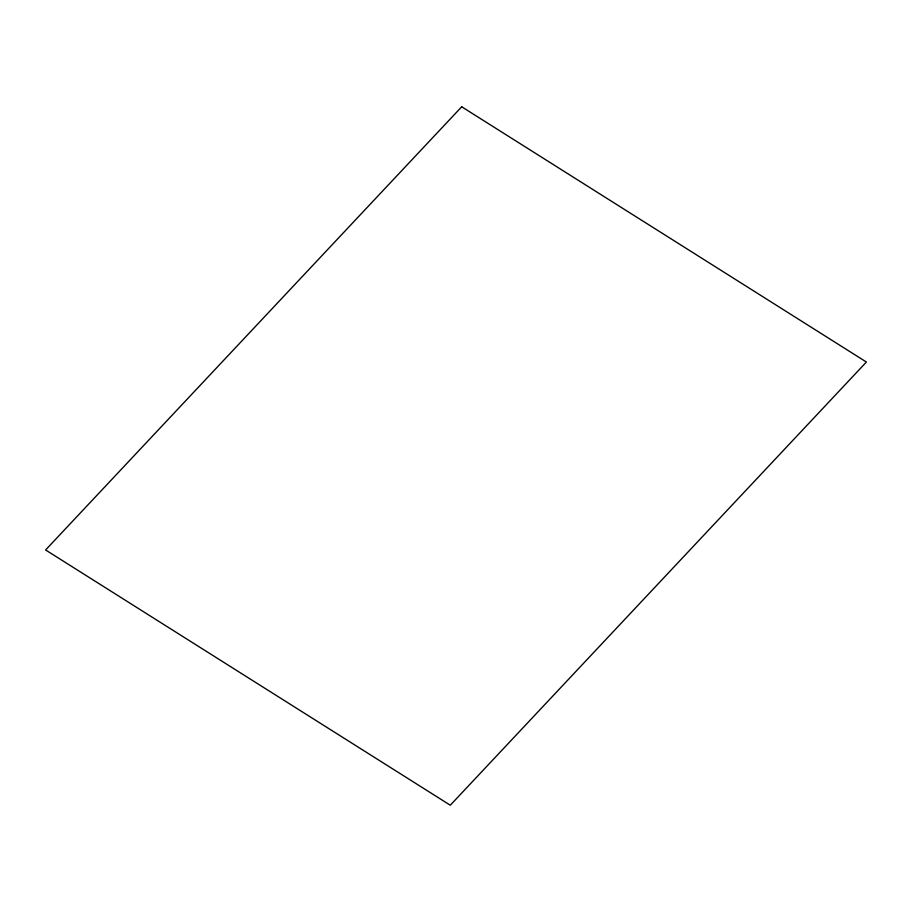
<?xml version="1.0" encoding="UTF-8"?>
<svg xmlns="http://www.w3.org/2000/svg" width="912" height="912" viewBox="0 0 912 912"><rect width="100%" height="100%" fill="white"/><g stroke="black" fill="none" stroke-linecap="round" stroke-linejoin="round"><path stroke-width="1.37" d="M461.7 106.784L45.6 549.97L450.3 805.216L866.4 362.03L461.7 106.784"/></g></svg>
